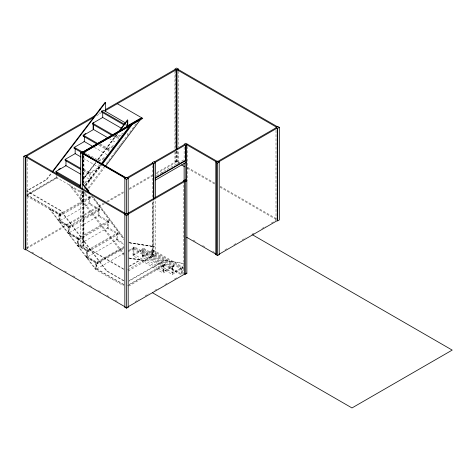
<?xml version="1.0" encoding="UTF-8"?>
<svg xmlns="http://www.w3.org/2000/svg" width="476" height="476" viewBox="0 0 476 476"><rect width="100%" height="100%" fill="white"/><g stroke="black" fill="none" stroke-linecap="round" stroke-linejoin="round"><path stroke-width="0.36" stroke-dasharray="2.38 1.78" d="M123.772 269.446L83.098 245.961L83.925 245.473L83.092 197.112L83.425 191.406M84.918 192.108L82.259 195.66L83.092 196.148L85.751 192.59M88.024 187.96L103.56 167.219M106.225 163.661L114.656 152.403M115.103 151.808L116.436 150.035M116.876 149.44L118.209 147.661M118.649 147.072L119.982 145.293M120.428 144.698L121.761 142.919M122.201 142.33L136.404 123.367M82.259 197.26L82.675 196.701M88.863 188.442L104.399 167.701M83.151 178.797L95.652 162.173M97.437 159.793L115.739 135.452M85.228 185.194L100.698 164.577M85.299 185.36L100.775 164.744M85.704 185.456L100.829 165.309M85.258 187.014L83.925 188.788L83.925 187.824L83.455 187.55M85.704 186.419L101.691 165.112M123.974 280.65L106.814 270.743L60.964 210.517L26.721 190.751L46.345 179.422L51.295 172.925M123.558 280.888L106.398 270.981L60.541 210.761L26.721 191.233L46.767 179.66L51.717 173.163M99.026 113.33L100.305 112.586M96.699 115.638L101.055 113.121M125.682 124.938L126.515 124.456L126.515 125.42L125.682 125.902M123.385 133.012L116.495 136.993L116.495 137.957L117.328 137.475L117.328 140.366M115.614 135.583L118.167 137.052L121.225 135.285M26.721 195.571L57.203 177.976L57.203 177.012L26.721 194.607L60.964 214.373L60.964 215.342L60.125 214.86L60.125 220.644L70.145 226.427L70.145 227.391L69.312 226.909L69.312 232.699L79.331 238.482L79.331 239.446L78.498 238.964L78.498 244.747L88.518 250.537L88.518 251.501L87.685 251.019L87.685 256.802L97.651 262.562L97.651 263.525L96.872 263.073L96.872 268.857L123.992 284.517M113.574 145.43L107.308 149.047L107.308 150.011L108.141 149.529L108.141 152.742M100.055 143.895L108.98 149.047L113.264 146.572M98.746 160.739L105.012 157.122M104.292 158.502L99.793 161.102L85.133 152.635M70.198 184.51L69.365 184.997L123.939 255.184M83.145 170.777L88.935 174.115L89.774 173.633L89.774 179.422L82.883 183.397M83.597 169.105L90.607 173.151L99.793 167.85L99.793 165.148M84.181 183.611L90.607 179.904L90.607 173.151M50.105 209.071L96.033 269.339L96.033 262.591L86.846 257.284L86.846 250.537L77.665 245.229L77.665 238.482L68.479 233.18L68.479 226.427L59.292 221.126L59.292 214.373L50.105 209.071L49.688 209.315L95.616 269.583L123.558 285.713M83.092 196.148L82.675 196.386L83.038 196.594M83.092 197.112L83.925 196.63M60.541 210.761L60.964 210.517M80.587 199.426L81.42 198.944L81.42 190.608M81.42 200.503L82.259 200.021M26.721 196.052L58.875 214.616L88.935 197.26M90.607 196.296L89.774 196.778L89.774 203.526L99.793 209.315L99.793 210.279L69.728 227.635L68.895 227.153L68.895 232.937L78.915 238.726L78.915 239.69L78.082 239.208L78.082 244.991L88.102 250.775L88.102 251.739L77.243 245.473L77.243 238.726L107.308 221.364L107.308 228.117L118.167 234.382L118.167 233.418L107.308 227.153M82.259 201.574L83.092 201.092M59.708 215.098L90.607 197.26L90.607 198.224L60.541 215.58L59.708 215.098L59.708 220.882L69.728 226.671L69.728 227.635M58.875 214.616L58.875 221.364L90.607 203.044M174.954 151.957L174.954 161.584L176.62 160.62L178.292 161.584L178.292 150.475M26.531 247.758L103.512 203.306M106.725 201.455L124.046 191.453M129.174 188.49L152.272 175.156M156.765 172.568L176.62 161.102L179.155 162.566M26.721 248.609L104.994 203.419M107.558 201.937L123.599 192.679M129.371 189.347L152.469 176.013M156.318 173.788L176.62 162.066L178.321 163.048M176.203 151.195L176.203 162.304L176.62 162.548L177.036 162.304L177.036 151.195M178.292 161.584L177.875 161.822L177.875 150.714M58.875 221.364L68.062 226.671L98.121 209.315L98.121 216.062L108.98 222.334L108.98 221.364L98.121 215.098M99.793 208.351L98.96 208.833L98.96 216.544M156.443 175.644L184.135 159.65L184.557 159.894M161.37 173.282L163.298 172.163M176.828 164.357L178.756 163.238M68.895 227.153L99.793 209.315M68.062 226.671L68.062 233.418L99.793 215.098M108.98 220.4L108.141 220.882L108.141 228.599M78.082 239.208L108.98 221.364M78.915 239.69L108.98 222.334M77.243 245.473L108.98 227.153M80.587 190.025L80.587 245.473L82.259 244.509L83.925 245.473L83.925 191.638M80.587 245.473L82.259 246.437L83.925 245.473M118.167 232.455L117.328 232.937L117.328 240.654M118.167 233.418L87.269 251.257L87.269 257.046L97.235 262.8L123.516 247.627M88.102 251.739L118.167 234.382M123.593 244.265L116.495 240.172L116.495 233.418L86.43 250.775L86.43 257.528L118.167 239.208M86.43 257.528L95.616 262.829L123.79 246.568M123.576 284.755L96.455 269.101L96.455 263.311L123.992 247.413M96.455 263.311L97.235 263.764L123.516 248.591M96.455 265.239L96.872 265.001M123.992 253.196L95.616 269.583L95.616 262.829M128.187 250.775L134.708 247.008L181.891 274.253L183.51 273.319L183.51 182.974M128.187 251.739L134.708 247.972L181.475 274.973L181.475 269.19L151.41 251.834L151.41 257.617M133.042 254.725L143.895 248.454L173.96 265.816L173.96 266.78L163.101 273.045L133.042 255.689L133.042 247.972L163.94 265.816M106.398 270.981L106.814 270.743M133.042 255.689L143.895 249.418L173.96 266.78M142.229 256.171L153.082 249.906L183.147 267.262L183.147 268.226L172.288 274.491L142.229 257.135L142.229 250.388L172.288 267.744L172.288 274.491M142.229 257.135L153.082 250.87L183.147 268.226M128.996 266.221L140.021 259.854L129.21 258.153M129.412 266.465L140.438 260.098L139.599 259.616M152.195 255.237L153.867 254.273M127.574 269.934L152.612 255.475L152.612 201.33M128.794 257.915L144.853 260.443L153.028 255.719L153.028 246.3L153.867 246.782L128.919 242.855M128.187 271.028L155.533 255.237L155.533 199.194M129.079 280.632L164.357 260.271L183.926 263.525L164.773 260.509L128.859 281.245M129.055 284.505L164.357 264.126L164.357 265.09L163.518 265.572L163.518 271.356L173.544 265.572L173.544 266.536L172.705 267.018L172.705 272.808L182.73 267.018L182.73 267.982L181.891 268.464L181.891 274.253M127.568 285.85L164.773 264.364L164.773 265.334L128.835 286.076M133.042 253.762L163.94 271.6L173.96 265.816M142.229 255.207L173.121 273.045L183.147 267.262M135.142 301.724L138.933 299.535M145.251 295.888L149.042 293.698M154.748 290.402L158.567 288.2M164.928 284.523L166.838 283.422M174.478 279.013L177.018 277.544M224.975 249.858L227.528 248.383M233.912 244.7L235.828 243.593M242.207 239.91L246.038 237.702M251.78 234.382L254.303 232.925M261.883 228.551L265.673 226.362M271.362 223.077L275.782 220.525M104.91 230.711L105.827 230.33M128.812 242.486L154.23 246.491L155.063 246.973M129.234 242.73L153.445 246.544L153.445 201.253M128.907 258.284L145.686 260.925L144.853 260.443M125.23 124.676L126.705 125.533M187.49 167.374L215.057 183.29M220.186 186.253L277.246 219.198M187.294 168.23L214.866 184.147M219.995 187.104L276.413 219.68M174.954 161.584L175.37 161.822L175.37 151.457M113.925 135.505L117.328 137.475M113.276 136.1L116.495 137.957M109.242 138.593L116.251 142.639M99.591 144.591L108.141 149.529M98.948 145.18L107.308 150.011M94.319 147.334L107.064 154.694M83.223 158.282L99.793 167.85M83.145 169.813L89.774 173.633M83.342 175.709L90.607 179.904M193.155 240.071L195.678 241.528M202.615 245.533L205.138 246.99M212.707 251.364L214.599 252.453M90.607 197.26L56.37 177.494L56.37 176.209M90.607 198.224L70.722 186.747L71.561 186.265L123.873 253.547M46.345 179.422L46.767 179.66M99.793 210.279L88.935 204.008L88.935 196.296M151.41 249.906L152.249 250.388M151.41 250.87L182.308 268.708L182.308 274.491M136.862 243.754L137.278 243.998M142.229 248.454L143.062 248.936M142.229 249.418L173.121 267.262L173.121 273.045M133.042 247.008L133.875 247.49L133.875 254.243M116.495 239.208L123.593 243.301M133.042 248.936L163.101 266.298M68.062 233.418L77.243 238.726M123.558 268.833L83.514 245.717L83.514 191.655M31.85 252.054L34.415 253.53M40.829 257.23L42.751 258.343M49.165 262.044L51.729 263.525M64.552 270.927L66.473 272.04M72.882 275.741L75.446 277.222M81.218 280.554L83.782 282.036M89.553 285.362L92.118 286.844M98.532 290.544L100.454 291.657M106.862 295.358L109.426 296.84M115.198 300.172L117.762 301.653M93.742 197.605L123.909 238.018M91.993 196.058L123.933 238.851M91.13 195.701L123.956 239.684M127.265 133.232L127.336 134.708M275.997 130.311L275.997 219.918M187.479 146.447L187.479 180.511M184.135 147.161L184.135 159.65M178.292 71.233L178.292 146.769M176.62 150.957L176.62 162.548M175.37 69.996L175.37 148.494M174.954 71.233L174.954 148.994M163.94 264.846L163.94 271.6M163.101 265.328L163.101 273.045M153.867 200.444L153.867 256.201M153.082 249.906L153.082 250.87M152.195 165.63L152.195 198.212M152.195 201.913L152.249 257.135M143.895 248.454L143.895 249.418M143.062 249.906L143.062 255.689M134.708 247.008L134.708 247.972M130.882 249.222L130.882 250.186M118.167 137.052L118.167 140.027M108.98 149.047L108.98 151.749M98.96 164.476L98.96 167.368L88.935 173.151L88.935 174.115M97.235 262.8L97.235 263.764M83.925 155.813L83.925 182.849M83.514 155.366L83.514 182.766M83.455 155.587L83.455 182.742M83.098 190.739L83.098 245.961M82.675 190.918L82.675 201.336M82.259 190.811L82.259 246.437M60.541 215.58L60.541 214.616L26.721 195.089L56.787 177.732L56.787 174.519M27.138 159.234L27.138 248.847M95.985 162.524L83.116 179.636L95.991 162.524M117.28 134.202L97.758 160.168L117.292 134.196"/><path stroke-width="0.71" d="M105.285 166.517L140.789 119.107L139.956 118.625L127.354 125.902L127.354 120.011L127.77 120.255L127.77 126.14L126.931 126.616L126.515 126.372M118.423 131.888L127.354 120.011M141.925 117.929L82.634 152.159L119.94 130.662L127.77 120.255M101.138 163.988L129.71 125.926L130.18 126.199L131.453 125.462L130.62 124.98M101.715 164.125L130.18 126.199M102.138 164.523L131.453 125.462M52.199 171.747L105.101 102.322L105.523 102.566L105.523 111.027L105.101 110.783M52.616 171.979L105.523 102.566M128.568 126.604L129.71 125.926L83.455 152.618L82.675 152.177M23.8 156.277L25.472 155.313L27.138 156.277L25.472 157.241L23.8 156.277L23.8 248.847L25.472 249.811L25.888 249.573L125.265 306.949L124.843 307.187L124.843 214.616L126.515 213.653L128.187 214.616L128.187 307.187L126.515 308.15L124.843 307.187M25.888 155.557L95.819 115.18M105.44 109.623L175.37 69.252M26.721 156.039L93.588 117.429M105.743 110.414L176.203 69.734L176.203 149.714M178.292 69.014L176.62 68.05L174.954 69.014L176.62 69.978L178.292 69.014L178.292 70.496M111.991 135.357L92.695 124.218L92.695 123.254L102.715 117.465L102.715 112.645M84.538 134.226L85.763 133.524M80.575 169.289L65.135 160.376L65.135 159.412L75.16 153.629L80.95 156.967M80.587 187.859L80.587 152.891L82.259 151.927M119.958 130.656L125.331 127.55M140.789 119.107L128.187 126.384L127.354 125.89L128.55 126.598L128.55 127.473M80.587 152.891L82.259 153.855L83.925 152.891L73.905 147.12M58.667 169.414L60.541 168.331M80.587 185.688L79.754 186.17L55.954 172.431L55.954 171.467L65.974 165.678L65.974 160.62M55.954 171.467L79.754 185.206L80.587 184.724M83.092 183.331L82.259 183.813L88.911 192.732M124.843 213.379L124.843 178.458L126.515 177.494L128.187 178.458L128.187 213.153M126.931 177.732L152.612 162.905M154.284 161.941L184.557 144.466M127.77 178.214L153.445 163.387L153.445 199.028M155.116 162.423L185.39 144.948L185.39 160.376L155.116 177.851M124.843 178.458L126.515 179.422L128.187 178.458M155.533 162.667L153.867 161.703L152.195 162.667L153.867 163.631L155.533 162.667L155.533 197.719M217.121 161.34L185.807 143.258L184.135 144.222L185.807 145.186L187.479 144.222M155.533 178.095L185.807 160.614L185.39 160.376M155.533 180.023L185.807 162.548M215.872 162.066L217.538 161.096L219.21 162.066L219.21 254.636L217.538 255.6L215.872 254.636L215.872 162.066L217.538 163.03L219.21 162.066M126.931 213.891L183.926 180.987M217.96 161.34L276.413 127.592M127.77 214.373L184.765 181.469L184.765 274.039L127.77 306.949L128.187 307.187M218.793 161.822L277.246 128.074L277.246 220.644L219.43 254.023M124.843 214.616L126.515 215.58L128.187 214.616M186.854 180.743L185.182 179.779L183.51 180.743L185.182 181.713L186.854 180.743L186.854 273.319L185.182 274.283L184.765 274.039M279.335 127.348L277.669 126.384L275.997 127.348L277.669 128.312L279.335 127.348L279.335 219.918L277.669 220.888L277.246 220.644M215.872 254.636L216.288 254.392L216.288 161.822L186.64 144.704L186.64 180.993M90.214 193.678L82.675 183.575L82.675 153.611L126.092 177.738L83.514 153.088M177.875 69.252L277.246 126.628M276.413 127.11L177.036 69.734L177.036 148.976M117.328 103.726L142.764 118.411L82.634 153.123L125.682 177.976M125.42 122.862L103.554 110.236L101.882 111.2L101.882 112.163M99.93 109.111L100.347 109.355M101.465 110.956L124.397 124.194M101.465 111.919L123.748 124.789M102.298 117.227L121.368 128.234M181.529 164.898L184.73 166.749M93.112 122.528L93.528 122.772M92.695 123.254L112.633 134.762M107.683 137.689L93.112 129.276L93.112 124.266M83.925 134.583L84.341 134.821M97.657 143.472L83.092 135.065L83.092 136.029L97.015 144.067M252.613 234.864L452.2 350.098L351.99 407.95L152.403 292.722M83.925 141.33L93.35 146.775M73.905 148.084L81.396 152.409M82.675 153.611L125.265 178.214M65.135 159.412L80.575 168.325M65.557 165.44L80.765 174.222M218.793 254.392L219.21 254.636M186.64 237.28L216.288 254.392M26.721 156.521L126.098 213.891M125.265 214.373L25.888 157.003L25.888 249.573M186.431 273.075L186.854 273.319M86.644 188.097L88.863 191.066M277.669 128.312L277.669 220.888M217.538 163.03L217.538 255.6M185.807 145.186L185.807 180.981M185.182 181.713L185.182 274.283M184.135 163.054L184.135 180.755M176.62 69.978L176.62 149.214M153.867 163.631L153.867 198.522M126.515 179.422L126.515 214.045M126.515 215.58L126.515 308.15M93.528 123.796L93.528 129.52L83.508 135.303L83.508 136.267M84.341 136.511L84.341 141.574L74.321 147.358L74.321 148.322M82.259 153.855L82.259 189.561M79.754 185.206L79.754 186.17M75.16 148.566L75.16 153.629M56.787 172.592L56.787 173.877M25.472 157.241L25.472 249.811"/></g></svg>
